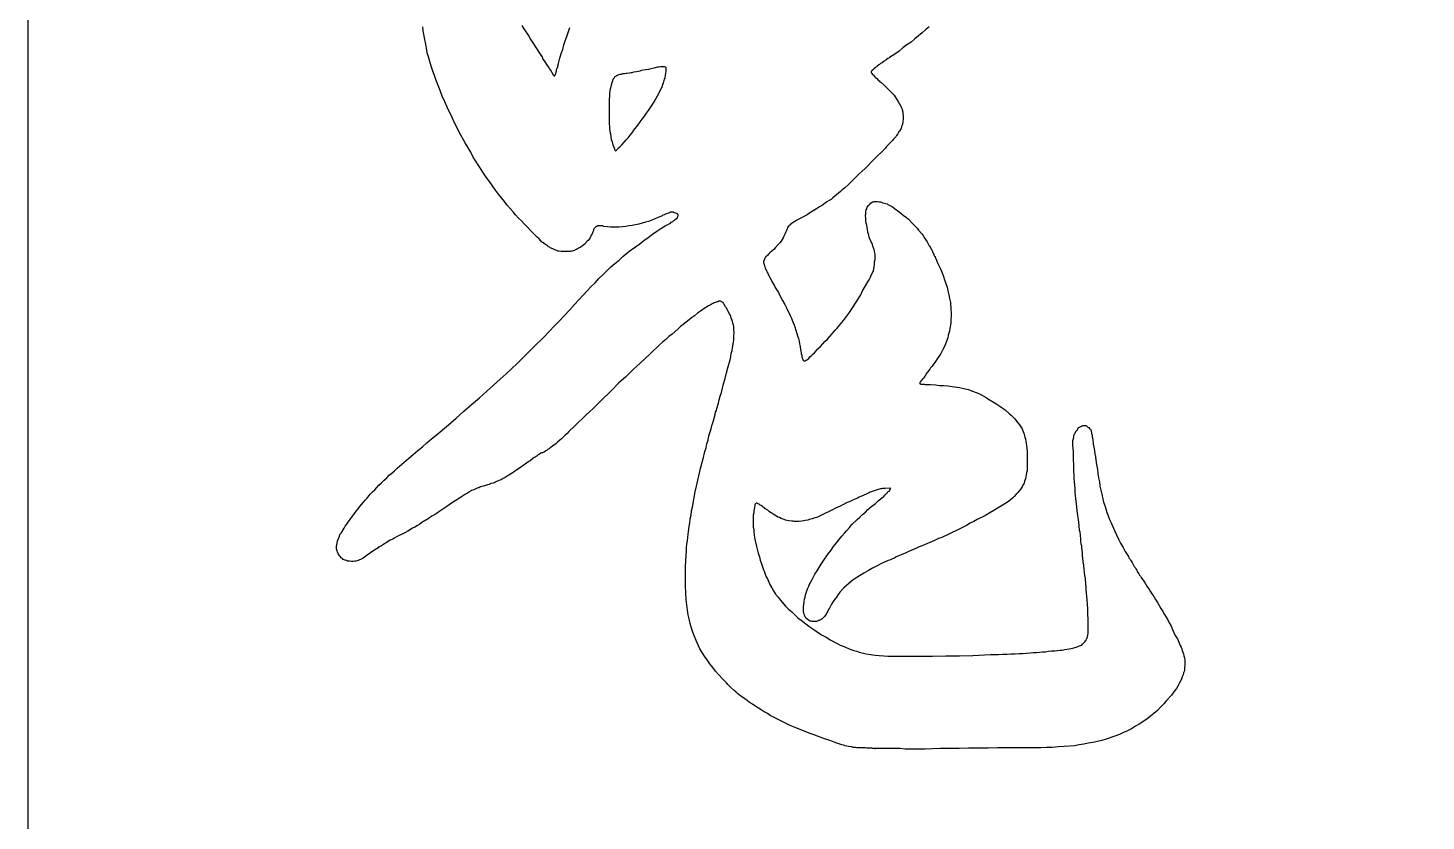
# Model space of a CAD drawing. Extents: x 0 to 5.1, y 0 to 11.
# Drawn here: x 0 to 2.559, y 2.487 to 3.939 of the extents above; entities that cross this region are included whole.
import ezdxf

# ---------------------------------------------------------------- set-up
doc = ezdxf.new("R2010")
doc.units = 0
doc.header["$MEASUREMENT"] = 0
doc.layers.get('0').update_dxf_attribs({"linetype": 'CONTINUOUS'})

msp = doc.modelspace()

# ---------------------------------------------------------------- linework, layer by layer
at = {"color": 88, "linetype": 'CONTINUOUS'}
for p, q in [((1.567896, 3.096105), (1.567896, 3.095347)), ((1.576234, 3.091555), (1.576234, 3.090797)), ((1.55046, 2.619916), (1.55046, 2.619158))]:
    msp.add_line(p, q, dxfattribs=at)
at = {"color": 7, "linetype": 'CONTINUOUS'}
msp.add_lwpolyline([(0, 0), (5.11811, 0), (5.11811, 11.023622), (0, 11.023622)], close=True, dxfattribs=at)
at = {"color": 88, "linetype": 'CONTINUOUS'}
for points in [[(1.55046, 2.619916), (1.548186, 2.619916), (1.545912, 2.619916), (1.544396, 2.620675), (1.542122, 2.620675), (1.537573, 2.620675), (1.535299, 2.620675), (1.533025, 2.621433), (1.530751, 2.621433), (1.526202, 2.621433), (1.523928, 2.621433), (1.521654, 2.621433), (1.517106, 2.621433), (1.514832, 2.622191), (1.512557, 2.622191), (1.510283, 2.622191), (1.508009, 2.62295), (1.501945, 2.623708), (1.498912, 2.624466), (1.49588, 2.625224), (1.492848, 2.625983), (1.489816, 2.626741), (1.480719, 2.629774), (1.475413, 2.632049), (1.469348, 2.634323), (1.464042, 2.63584), (1.457977, 2.638115), (1.44509, 2.642664), (1.43751, 2.645697), (1.429929, 2.647972), (1.422349, 2.651005), (1.414768, 2.654038), (1.401123, 2.660104), (1.395058, 2.662379), (1.388994, 2.665412), (1.38293, 2.668445), (1.376865, 2.671478), (1.364736, 2.677544), (1.358672, 2.680577), (1.353365, 2.684369), (1.347301, 2.687402), (1.341994, 2.691193), (1.330624, 2.698017), (1.326075, 2.701051), (1.320769, 2.704084), (1.31622, 2.707875), (1.307882, 2.713941), (1.30485, 2.716216), (1.301817, 2.718491), (1.298785, 2.720765), (1.295753, 2.723798), (1.292721, 2.726073), (1.287414, 2.731381), (1.284382, 2.734414), (1.28135, 2.737447), (1.278318, 2.74048), (1.275285, 2.743513), (1.272253, 2.746546), (1.263914, 2.755645), (1.258608, 2.761711), (1.253302, 2.768536), (1.247995, 2.77536), (1.243447, 2.782185), (1.23814, 2.789009), (1.23435, 2.795833), (1.229802, 2.802658), (1.222979, 2.817823), (1.219947, 2.825405), (1.216915, 2.832988), (1.214641, 2.840571), (1.212367, 2.848912), (1.210092, 2.857252), (1.208576, 2.864835), (1.20706, 2.873176), (1.204786, 2.892891), (1.204028, 2.905023), (1.20327, 2.917155), (1.20327, 2.928529), (1.20327, 2.940661), (1.20327, 2.952794), (1.204028, 2.964167), (1.205544, 2.982366), (1.205544, 2.988432), (1.206302, 2.994498), (1.20706, 3.000564), (1.207818, 3.00663), (1.208576, 3.012696), (1.210092, 3.026345), (1.211608, 3.033169), (1.212367, 3.040752), (1.213883, 3.047576), (1.214641, 3.055159), (1.216157, 3.061983), (1.219189, 3.079423), (1.221463, 3.090039), (1.223737, 3.100655), (1.226012, 3.11127), (1.229802, 3.127194), (1.231318, 3.13326), (1.232834, 3.138568), (1.23435, 3.144634), (1.235866, 3.1507), (1.238899, 3.16359), (1.241173, 3.170415), (1.242689, 3.177997), (1.244963, 3.184822), (1.246479, 3.192404), (1.250269, 3.205295), (1.251786, 3.211361), (1.253302, 3.216669), (1.255576, 3.222735), (1.25785, 3.231834), (1.258608, 3.235625), (1.260124, 3.238658), (1.260882, 3.24245), (1.263914, 3.252307), (1.265431, 3.258373), (1.266947, 3.265197), (1.269221, 3.272022), (1.273011, 3.287945), (1.276043, 3.297803), (1.278318, 3.30766), (1.28135, 3.316759), (1.28514, 3.331924), (1.286656, 3.337232), (1.287414, 3.343298), (1.28893, 3.348606), (1.289688, 3.353914), (1.291205, 3.363772), (1.291963, 3.367563), (1.291963, 3.372112), (1.291963, 3.376662), (1.292721, 3.380453), (1.291963, 3.388794), (1.291963, 3.391827), (1.291205, 3.395619), (1.290446, 3.398652), (1.289688, 3.401685), (1.287414, 3.408509), (1.286656, 3.410784), (1.28514, 3.413817), (1.284382, 3.416092), (1.28135, 3.421399), (1.279834, 3.423674), (1.278318, 3.426707), (1.276801, 3.428982), (1.274527, 3.432773), (1.273769, 3.43429), (1.273011, 3.435048), (1.272253, 3.436565), (1.270737, 3.437323), (1.269979, 3.438081), (1.267705, 3.438839), (1.266947, 3.438839), (1.265431, 3.438839), (1.263914, 3.438839), (1.263156, 3.438081), (1.26164, 3.438081), (1.25785, 3.436565), (1.256334, 3.435806), (1.25406, 3.435048), (1.252544, 3.43429), (1.250269, 3.432773), (1.248753, 3.432015), (1.244205, 3.42974), (1.241931, 3.428224), (1.239657, 3.426707), (1.237382, 3.425191), (1.235108, 3.423674), (1.232834, 3.422158), (1.225254, 3.41685), (1.219947, 3.4123), (1.214641, 3.408509), (1.210092, 3.404718), (1.204786, 3.400926), (1.19948, 3.396377), (1.194173, 3.392585), (1.189625, 3.388036), (1.179012, 3.378937), (1.172948, 3.374387), (1.167641, 3.369079), (1.161577, 3.363772), (1.15627, 3.359222), (1.150206, 3.353914), (1.144899, 3.348606), (1.139593, 3.343298), (1.120642, 3.325858), (1.107755, 3.313726), (1.09411, 3.300836), (1.081223, 3.288704), (1.068336, 3.275813), (1.048626, 3.256857), (1.041804, 3.250032), (1.034981, 3.243208), (1.028159, 3.237142), (1.021336, 3.230317), (1.014513, 3.223493), (1.007691, 3.217427), (1.000868, 3.210603), (0.990256, 3.200745), (0.987223, 3.196954), (0.983433, 3.193921), (0.980401, 3.190888), (0.976611, 3.187096), (0.97282, 3.184063), (0.96903, 3.18103), (0.965998, 3.177997), (0.959933, 3.173448), (0.957659, 3.171931), (0.956143, 3.170415), (0.953869, 3.168898), (0.952353, 3.16814), (0.950079, 3.166623), (0.947804, 3.165107), (0.944772, 3.162832), (0.943256, 3.162074), (0.94174, 3.161316), (0.940224, 3.161316), (0.938708, 3.160557), (0.935675, 3.158283), (0.934159, 3.157524), (0.931885, 3.156008), (0.930369, 3.154491), (0.928095, 3.153733), (0.924305, 3.151458), (0.922788, 3.149942), (0.920514, 3.148425), (0.918998, 3.146909), (0.916724, 3.145392), (0.908385, 3.139326), (0.901563, 3.134776), (0.89474, 3.130227), (0.887918, 3.125677), (0.877305, 3.118853), (0.873515, 3.116578), (0.869724, 3.114303), (0.865934, 3.112029), (0.862144, 3.110512), (0.855321, 3.107479), (0.851531, 3.105962), (0.847741, 3.105204), (0.843951, 3.103688), (0.840918, 3.102929), (0.834096, 3.100655), (0.831064, 3.099896), (0.828031, 3.099138), (0.824999, 3.097622), (0.821967, 3.096863), (0.815902, 3.09383), (0.812112, 3.092314), (0.808322, 3.090039), (0.804532, 3.087764), (0.800741, 3.085489), (0.791645, 3.079423), (0.784822, 3.075632), (0.778758, 3.071841), (0.772693, 3.067291), (0.766629, 3.0635), (0.753742, 3.054401), (0.746919, 3.049851), (0.739339, 3.045301), (0.732516, 3.040752), (0.721145, 3.033928), (0.717355, 3.030894), (0.712807, 3.02862), (0.708258, 3.025587), (0.70371, 3.023312), (0.695371, 3.018004), (0.690823, 3.015729), (0.686275, 3.013454), (0.681726, 3.01118), (0.677178, 3.008905), (0.670355, 3.005114), (0.668081, 3.003597), (0.665049, 3.002081), (0.662775, 3.001322), (0.658226, 2.998289), (0.655952, 2.996773), (0.65292, 2.995256), (0.650646, 2.99374), (0.646856, 2.991465), (0.644581, 2.989948), (0.642307, 2.98919), (0.640791, 2.987674), (0.63321, 2.982366), (0.627146, 2.978574), (0.621082, 2.974025), (0.613501, 2.968717), (0.611227, 2.9672), (0.608953, 2.966442), (0.606678, 2.965684), (0.604404, 2.964167), (0.599856, 2.963409), (0.59834, 2.963409), (0.596066, 2.962651), (0.593791, 2.962651), (0.592275, 2.962651), (0.588485, 2.963409), (0.586211, 2.963409), (0.584695, 2.963409), (0.583179, 2.964167), (0.580146, 2.964926), (0.57863, 2.965684), (0.577114, 2.966442), (0.575598, 2.967959), (0.573324, 2.969475), (0.571808, 2.970992), (0.570292, 2.972508), (0.569534, 2.974025), (0.568018, 2.977058), (0.567259, 2.978574), (0.566501, 2.980091), (0.565743, 2.981607), (0.564985, 2.985399), (0.564985, 2.987674), (0.564985, 2.98919), (0.564985, 2.991465), (0.565743, 2.995256), (0.565743, 2.996773), (0.565743, 2.998289), (0.566501, 2.999806), (0.567259, 3.001322), (0.568776, 3.005872), (0.570292, 3.008905), (0.57105, 3.011938), (0.573324, 3.014213), (0.57484, 3.017246), (0.57863, 3.023312), (0.580904, 3.027103), (0.583937, 3.030894), (0.586211, 3.034686), (0.588485, 3.038477), (0.59455, 3.04606), (0.597582, 3.050609), (0.600614, 3.054401), (0.604404, 3.05895), (0.607437, 3.0635), (0.614259, 3.071082), (0.617291, 3.074874), (0.621082, 3.078665), (0.624114, 3.082456), (0.627146, 3.086248), (0.630936, 3.090039), (0.634727, 3.09383), (0.642307, 3.102171), (0.646856, 3.106721), (0.652162, 3.11127), (0.65671, 3.11582), (0.661259, 3.120369), (0.665807, 3.124161), (0.671113, 3.12871), (0.675662, 3.13326), (0.688549, 3.144634), (0.696887, 3.151458), (0.705226, 3.158283), (0.713565, 3.165865), (0.721903, 3.172689), (0.730242, 3.179514), (0.73858, 3.187096), (0.746919, 3.193921), (0.769661, 3.212877), (0.784064, 3.22501), (0.797709, 3.2379), (0.812112, 3.250032), (0.826515, 3.262164), (0.84016, 3.274297), (0.864418, 3.296286), (0.875031, 3.306144), (0.884886, 3.315243), (0.895498, 3.3251), (0.905353, 3.334958), (0.915208, 3.344815), (0.925063, 3.354672), (0.944772, 3.373629), (0.953869, 3.383486), (0.962966, 3.393344), (0.97282, 3.403201), (0.981917, 3.413059), (0.991014, 3.422916), (1.00011, 3.432773), (1.01603, 3.450213), (1.02361, 3.457796), (1.030433, 3.465379), (1.038013, 3.472961), (1.044836, 3.480544), (1.052416, 3.487368), (1.066819, 3.501775), (1.0744, 3.507841), (1.081981, 3.513907), (1.088803, 3.520732), (1.096384, 3.526798), (1.103964, 3.532864), (1.119883, 3.544238), (1.127464, 3.550304), (1.135045, 3.555612), (1.143383, 3.561678), (1.150964, 3.566986), (1.158544, 3.572294), (1.166125, 3.576843), (1.17598, 3.582151), (1.177496, 3.583667), (1.179012, 3.584426), (1.180528, 3.585184), (1.182044, 3.586701), (1.18356, 3.587459), (1.185076, 3.588975), (1.188109, 3.59125), (1.188867, 3.592008), (1.188867, 3.592767), (1.189625, 3.594283), (1.190383, 3.595041), (1.190383, 3.5958), (1.190383, 3.597316), (1.189625, 3.598074), (1.188867, 3.598833), (1.188109, 3.598833), (1.187351, 3.599591), (1.185835, 3.600349), (1.18356, 3.601108), (1.182802, 3.601108), (1.181286, 3.601866), (1.17977, 3.601866), (1.177496, 3.601866), (1.17598, 3.601866), (1.174464, 3.601108), (1.173706, 3.601108), (1.172189, 3.600349), (1.168399, 3.598833), (1.166883, 3.598074), (1.164609, 3.597316), (1.162335, 3.596558), (1.160819, 3.595041), (1.153238, 3.592008), (1.147174, 3.589734), (1.141867, 3.587459), (1.135803, 3.585184), (1.130496, 3.583667), (1.118367, 3.579876), (1.112303, 3.579118), (1.106238, 3.577601), (1.100174, 3.576843), (1.09411, 3.576085), (1.081981, 3.574568), (1.076674, 3.574568), (1.071368, 3.574568), (1.066061, 3.574568), (1.060755, 3.575327), (1.053174, 3.576085), (1.051658, 3.576843), (1.049384, 3.576843), (1.047868, 3.576843), (1.045594, 3.576843), (1.042562, 3.576843), (1.041804, 3.576085), (1.040287, 3.576085), (1.039529, 3.575327), (1.038771, 3.574568), (1.036497, 3.572294), (1.035739, 3.571535), (1.034981, 3.570019), (1.034981, 3.568502), (1.034223, 3.566227), (1.032707, 3.562436), (1.031191, 3.560161), (1.029675, 3.557128), (1.028917, 3.554854), (1.025126, 3.550304), (1.02361, 3.548787), (1.021336, 3.546513), (1.01982, 3.544238), (1.015272, 3.540447), (1.012997, 3.53893), (1.010723, 3.537413), (1.007691, 3.535897), (1.003901, 3.533622), (1.001626, 3.532864), (1.00011, 3.532106), (0.99632, 3.530589), (0.994804, 3.530589), (0.993288, 3.529831), (0.989498, 3.529831), (0.987223, 3.529831), (0.984949, 3.529831), (0.980401, 3.529831), (0.978127, 3.529831), (0.975853, 3.529831), (0.972062, 3.530589), (0.970546, 3.530589), (0.96903, 3.531347), (0.964482, 3.532864), (0.962966, 3.533622), (0.960691, 3.535139), (0.956143, 3.536655), (0.954627, 3.538172), (0.952353, 3.53893), (0.950837, 3.540447), (0.947046, 3.542721), (0.94553, 3.544238), (0.944014, 3.545754), (0.94174, 3.546513), (0.940224, 3.548029), (0.938708, 3.549546), (0.934917, 3.554095), (0.931885, 3.55637), (0.929611, 3.558645), (0.926579, 3.561678), (0.924305, 3.563953), (0.921272, 3.566986), (0.913692, 3.575327), (0.908385, 3.580634), (0.903079, 3.585942), (0.897773, 3.59125), (0.892466, 3.597316), (0.887918, 3.602624), (0.877305, 3.614756), (0.871999, 3.621581), (0.866692, 3.628405), (0.861386, 3.635229), (0.856079, 3.642054), (0.844709, 3.657977), (0.838644, 3.666318), (0.83258, 3.675417), (0.826515, 3.685275), (0.815144, 3.702715), (0.810596, 3.711814), (0.80529, 3.720913), (0.799983, 3.729254), (0.790128, 3.747452), (0.78558, 3.756551), (0.781032, 3.76565), (0.776483, 3.775508), (0.767387, 3.794464), (0.762838, 3.804322), (0.75829, 3.814179), (0.7545, 3.824795), (0.746919, 3.842993), (0.743887, 3.852092), (0.740855, 3.860433), (0.737822, 3.869532), (0.733274, 3.886214), (0.731, 3.893797), (0.729484, 3.902138), (0.727968, 3.90972), (0.726452, 3.918061), (0.723419, 3.933985), (0.722661, 3.941567)], [(0.903837, 3.943842), (0.907627, 3.937776), (0.916724, 3.924127), (0.920514, 3.917303), (0.925063, 3.910478), (0.929611, 3.903654), (0.936434, 3.893038), (0.938708, 3.889247), (0.940982, 3.886214), (0.942498, 3.882423), (0.944772, 3.87939), (0.947046, 3.875598), (0.949321, 3.872565), (0.952353, 3.868016), (0.953111, 3.866499), (0.954627, 3.864983), (0.955385, 3.863466), (0.956901, 3.86195), (0.957659, 3.859675), (0.959175, 3.858158), (0.960691, 3.854367), (0.961449, 3.853609), (0.962207, 3.85285), (0.962207, 3.852092), (0.962966, 3.851334), (0.962966, 3.851334), (0.963724, 3.851334), (0.964482, 3.851334), (0.964482, 3.851334), (0.964482, 3.852092), (0.964482, 3.852092), (0.96524, 3.85285), (0.96524, 3.853609), (0.96524, 3.853609), (0.965998, 3.855884), (0.965998, 3.8574), (0.966756, 3.858158), (0.966756, 3.859675), (0.967514, 3.860433), (0.967514, 3.861191), (0.967514, 3.862708), (0.968272, 3.864983), (0.96903, 3.866499), (0.969788, 3.868016), (0.969788, 3.869532), (0.970546, 3.871049), (0.970546, 3.872565), (0.971304, 3.874082), (0.973578, 3.883939), (0.975853, 3.89228), (0.978885, 3.899863), (0.981159, 3.908204), (0.983433, 3.915786), (0.986465, 3.923369), (0.991772, 3.940051)], [(1.649766, 3.941567), (1.643701, 3.936259), (1.636879, 3.930193), (1.623234, 3.919578), (1.616411, 3.913511), (1.608831, 3.908204), (1.60125, 3.902896), (1.594428, 3.89683), (1.586847, 3.891522), (1.576992, 3.885456), (1.575476, 3.883939), (1.57396, 3.883181), (1.571686, 3.881664), (1.57017, 3.880148), (1.568654, 3.87939), (1.564863, 3.877115), (1.563347, 3.875598), (1.561831, 3.87484), (1.560315, 3.874082), (1.558799, 3.872565), (1.557283, 3.871807), (1.554251, 3.869532), (1.553492, 3.868016), (1.551976, 3.867257), (1.55046, 3.866499), (1.548186, 3.864224), (1.547428, 3.863466), (1.54667, 3.862708), (1.545154, 3.86195), (1.544396, 3.860433), (1.543638, 3.860433), (1.543638, 3.859675), (1.543638, 3.858917), (1.543638, 3.858158), (1.543638, 3.8574), (1.544396, 3.856642), (1.544396, 3.855884), (1.545912, 3.854367), (1.54667, 3.853609), (1.547428, 3.85285), (1.549702, 3.850576), (1.551218, 3.849059), (1.551976, 3.847543), (1.553492, 3.846784), (1.556525, 3.843751), (1.558041, 3.842235), (1.559557, 3.840718), (1.561831, 3.839202), (1.567138, 3.834652), (1.570928, 3.830861), (1.574718, 3.82707), (1.580783, 3.821003), (1.583057, 3.818729), (1.585331, 3.816454), (1.587605, 3.813421), (1.590637, 3.808113), (1.592153, 3.805838), (1.59367, 3.802805), (1.595186, 3.80053), (1.59746, 3.795981), (1.598218, 3.794464), (1.598976, 3.792948), (1.599734, 3.79219), (1.600492, 3.788398), (1.600492, 3.786882), (1.60125, 3.785365), (1.60125, 3.781574), (1.602008, 3.780057), (1.602008, 3.777783), (1.602008, 3.773233), (1.602008, 3.771716), (1.60125, 3.769442), (1.60125, 3.76565), (1.600492, 3.764134), (1.600492, 3.762617), (1.598976, 3.758826), (1.598976, 3.757309), (1.598218, 3.755793), (1.59746, 3.754276), (1.595944, 3.751243), (1.595186, 3.749727), (1.59367, 3.74821), (1.592911, 3.746694), (1.592153, 3.745177), (1.589879, 3.742144), (1.588363, 3.739869), (1.586847, 3.738353), (1.585331, 3.736836), (1.583815, 3.73532), (1.582299, 3.733045), (1.57775, 3.728496), (1.574718, 3.725462), (1.571686, 3.722429), (1.569412, 3.719396), (1.566379, 3.716363), (1.563347, 3.71333), (1.555009, 3.704989), (1.548944, 3.698923), (1.543638, 3.693615), (1.538331, 3.688308), (1.532267, 3.682242), (1.521654, 3.672384), (1.517106, 3.667835), (1.511799, 3.662527), (1.507251, 3.657977), (1.502703, 3.653428), (1.494364, 3.645845), (1.490574, 3.642812), (1.487541, 3.639779), (1.483751, 3.636746), (1.479961, 3.633713), (1.473138, 3.628405), (1.470106, 3.625372), (1.466316, 3.623097), (1.462526, 3.620822), (1.454187, 3.614756), (1.448881, 3.611723), (1.443574, 3.607932), (1.434477, 3.602624), (1.430687, 3.600349), (1.426139, 3.597316), (1.422349, 3.595041), (1.414768, 3.59125), (1.410978, 3.588975), (1.407187, 3.587459), (1.403397, 3.585184), (1.398849, 3.582151), (1.396575, 3.580634), (1.395058, 3.579118), (1.3943, 3.57836), (1.392784, 3.576843), (1.39051, 3.57381), (1.389752, 3.571535), (1.388994, 3.570019), (1.388236, 3.568502), (1.387478, 3.566227), (1.385204, 3.561678), (1.383688, 3.557887), (1.382171, 3.554854), (1.378381, 3.548787), (1.376107, 3.545754), (1.373075, 3.542721), (1.367768, 3.536655), (1.365494, 3.533622), (1.362462, 3.531347), (1.357914, 3.527556), (1.356397, 3.52604), (1.354881, 3.524523), (1.353365, 3.523007), (1.350333, 3.519973), (1.349575, 3.519215), (1.348817, 3.517699), (1.348059, 3.516182), (1.347301, 3.513907), (1.346543, 3.512391), (1.346543, 3.511633), (1.346543, 3.510116), (1.347301, 3.506325), (1.348059, 3.50405), (1.348817, 3.501775), (1.349575, 3.4995), (1.351849, 3.494951), (1.352607, 3.492676), (1.354123, 3.490401), (1.354881, 3.488126), (1.356397, 3.485852), (1.357156, 3.483577), (1.360188, 3.478269), (1.361704, 3.475236), (1.36322, 3.472203), (1.364736, 3.469928), (1.366252, 3.466895), (1.367768, 3.463862), (1.373833, 3.454763), (1.377623, 3.44718), (1.381413, 3.440356), (1.385204, 3.432773), (1.388994, 3.425949), (1.395058, 3.413059), (1.397333, 3.407751), (1.399607, 3.402443), (1.401881, 3.397135), (1.403397, 3.391827), (1.405671, 3.385761), (1.408703, 3.375904), (1.41022, 3.370596), (1.411736, 3.366046), (1.412494, 3.360738), (1.413252, 3.356189), (1.41401, 3.350881), (1.415526, 3.344815), (1.415526, 3.344057), (1.415526, 3.343298), (1.415526, 3.341782), (1.416284, 3.341024), (1.416284, 3.340265), (1.416284, 3.337991), (1.416284, 3.337232), (1.417042, 3.336474), (1.417042, 3.335716), (1.417042, 3.334958), (1.4178, 3.333441), (1.418558, 3.332683), (1.418558, 3.331924), (1.419316, 3.330408), (1.420074, 3.330408), (1.420074, 3.32965), (1.42159, 3.32965), (1.42159, 3.32965), (1.422349, 3.32965), (1.422349, 3.32965), (1.423865, 3.330408), (1.423865, 3.330408), (1.424623, 3.331166), (1.425381, 3.331166), (1.425381, 3.331924), (1.429171, 3.334199), (1.431445, 3.337232), (1.434477, 3.339507), (1.436752, 3.341782), (1.439784, 3.344815), (1.445848, 3.351639), (1.450397, 3.356189), (1.454945, 3.360738), (1.458735, 3.365288), (1.463284, 3.369838), (1.470864, 3.378178), (1.473896, 3.38197), (1.477687, 3.385761), (1.480719, 3.388794), (1.483751, 3.392585), (1.492848, 3.403959), (1.498154, 3.410784), (1.503461, 3.418366), (1.508009, 3.425191), (1.517106, 3.438839), (1.520896, 3.444906), (1.524686, 3.450972), (1.527719, 3.457796), (1.531509, 3.463862), (1.537573, 3.474478), (1.539847, 3.478269), (1.542122, 3.482819), (1.543638, 3.48661), (1.545912, 3.49116), (1.547428, 3.494951), (1.548944, 3.501775), (1.548944, 3.503292), (1.549702, 3.505566), (1.549702, 3.507083), (1.549702, 3.509358), (1.549702, 3.510874), (1.55046, 3.515424), (1.55046, 3.517699), (1.55046, 3.520732), (1.55046, 3.523007), (1.55046, 3.525281), (1.549702, 3.529831), (1.549702, 3.531347), (1.548944, 3.533622), (1.548186, 3.535139), (1.54667, 3.539688), (1.545912, 3.542721), (1.544396, 3.545754), (1.54288, 3.548787), (1.539847, 3.55637), (1.539089, 3.560161), (1.537573, 3.565469), (1.536815, 3.570019), (1.535299, 3.57836), (1.534541, 3.582151), (1.533783, 3.585942), (1.533783, 3.590492), (1.533025, 3.596558), (1.533783, 3.598074), (1.533783, 3.600349), (1.533783, 3.602624), (1.534541, 3.606415), (1.535299, 3.607932), (1.535299, 3.609448), (1.536057, 3.610965), (1.538331, 3.613998), (1.539089, 3.614756), (1.539847, 3.616273), (1.541364, 3.617031), (1.54288, 3.619306), (1.543638, 3.619306), (1.545154, 3.620064), (1.54667, 3.620822), (1.547428, 3.620822), (1.548944, 3.621581), (1.551218, 3.621581), (1.551976, 3.621581), (1.553492, 3.621581), (1.555009, 3.621581), (1.558041, 3.620822), (1.560315, 3.620822), (1.562589, 3.620064), (1.564863, 3.619306), (1.569412, 3.617789), (1.572444, 3.617031), (1.574718, 3.615514), (1.576992, 3.614756), (1.582299, 3.611723), (1.585331, 3.609448), (1.588363, 3.607174), (1.591395, 3.604899), (1.598218, 3.599591), (1.602766, 3.5958), (1.607315, 3.592767), (1.611863, 3.588975), (1.618685, 3.582151), (1.621718, 3.579118), (1.62475, 3.576085), (1.627782, 3.573052), (1.630056, 3.569261), (1.636121, 3.562436), (1.638395, 3.559403), (1.640669, 3.555612), (1.642943, 3.55182), (1.645976, 3.548029), (1.64825, 3.542721), (1.649008, 3.541963), (1.649766, 3.540447), (1.650524, 3.539688), (1.651282, 3.538172), (1.652798, 3.536655), (1.652798, 3.535139), (1.653556, 3.53438), (1.653556, 3.533622), (1.654314, 3.532864), (1.655072, 3.531347), (1.655072, 3.530589), (1.65583, 3.530589), (1.65583, 3.529073), (1.656588, 3.528314), (1.656588, 3.528314), (1.657346, 3.526798), (1.657346, 3.52604), (1.658104, 3.525281), (1.658104, 3.524523), (1.658104, 3.523765), (1.658863, 3.523007), (1.659621, 3.52149), (1.660379, 3.520732), (1.660379, 3.519973), (1.661137, 3.518457), (1.661137, 3.517699), (1.661895, 3.51694), (1.664927, 3.509358), (1.667959, 3.503292), (1.670991, 3.497226), (1.673266, 3.49116), (1.67554, 3.484335), (1.677814, 3.478269), (1.682362, 3.46462), (1.683878, 3.457796), (1.685395, 3.450972), (1.686911, 3.444147), (1.688427, 3.436565), (1.689185, 3.423674), (1.689943, 3.417608), (1.689943, 3.411542), (1.689185, 3.405476), (1.689185, 3.398652), (1.687669, 3.388794), (1.686911, 3.384245), (1.685395, 3.380453), (1.684636, 3.376662), (1.683878, 3.372112), (1.680846, 3.363772), (1.678572, 3.359222), (1.677056, 3.354672), (1.674782, 3.350881), (1.670233, 3.341782), (1.667201, 3.337991), (1.664169, 3.333441), (1.661137, 3.328891), (1.656588, 3.322067), (1.654314, 3.319792), (1.65204, 3.316759), (1.650524, 3.314484), (1.64825, 3.311451), (1.646734, 3.309177), (1.643701, 3.305385), (1.642943, 3.303111), (1.641427, 3.301594), (1.640669, 3.300077), (1.639153, 3.297803), (1.637637, 3.296286), (1.634605, 3.292495), (1.633847, 3.291737), (1.633089, 3.290978), (1.63233, 3.29022), (1.63233, 3.289462), (1.63233, 3.288704), (1.63233, 3.287945), (1.633089, 3.287945), (1.633089, 3.287945), (1.633847, 3.287945), (1.634605, 3.287187), (1.634605, 3.287187), (1.636121, 3.287187), (1.637637, 3.287187), (1.638395, 3.287187), (1.639911, 3.287187), (1.640669, 3.287187), (1.641427, 3.286429), (1.644459, 3.286429), (1.645976, 3.286429), (1.646734, 3.286429), (1.64825, 3.286429), (1.649766, 3.286429), (1.65204, 3.286429), (1.661137, 3.285671), (1.668717, 3.284912), (1.676298, 3.284912), (1.683878, 3.284154), (1.691459, 3.282637), (1.705104, 3.281121), (1.71041, 3.279604), (1.715717, 3.278846), (1.721781, 3.27733), (1.727088, 3.275055), (1.737701, 3.271264), (1.743007, 3.268989), (1.748313, 3.265956), (1.75362, 3.262923), (1.758168, 3.25989), (1.768781, 3.253824), (1.773329, 3.25079), (1.778636, 3.246999), (1.783184, 3.243966), (1.78849, 3.240175), (1.796071, 3.23335), (1.799861, 3.230317), (1.802893, 3.227284), (1.806684, 3.223493), (1.809716, 3.219702), (1.815022, 3.212877), (1.817297, 3.209086), (1.819571, 3.205295), (1.821087, 3.201503), (1.822603, 3.197712), (1.824877, 3.19013), (1.825635, 3.186338), (1.826393, 3.182547), (1.827151, 3.178756), (1.827909, 3.174964), (1.828667, 3.16359), (1.828667, 3.156008), (1.828667, 3.148425), (1.828667, 3.136293), (1.828667, 3.132502), (1.828667, 3.12871), (1.827909, 3.124919), (1.827151, 3.121128), (1.825635, 3.113545), (1.824119, 3.109754), (1.823361, 3.105962), (1.821087, 3.102171), (1.819571, 3.099138), (1.817297, 3.095347), (1.81199, 3.088522), (1.808958, 3.085489), (1.805168, 3.081698), (1.802135, 3.078665), (1.798345, 3.075632), (1.794555, 3.072599), (1.783184, 3.065016), (1.775603, 3.060467), (1.768023, 3.055917), (1.760442, 3.051368), (1.752862, 3.046818), (1.737701, 3.039235), (1.731636, 3.035444), (1.724814, 3.032411), (1.717991, 3.02862), (1.704346, 3.021795), (1.698282, 3.018762), (1.691459, 3.015729), (1.685395, 3.012696), (1.672508, 3.00663), (1.666443, 3.004355), (1.660379, 3.001322), (1.653556, 2.998289), (1.642185, 2.99374), (1.636879, 2.991465), (1.631572, 2.98919), (1.626266, 2.986915), (1.616411, 2.982366), (1.611863, 2.980849), (1.607315, 2.978574), (1.602766, 2.9763), (1.598218, 2.974783), (1.589121, 2.970992), (1.586089, 2.968717), (1.582299, 2.9672), (1.578508, 2.965684), (1.574718, 2.964167), (1.562589, 2.95886), (1.554251, 2.95431), (1.545912, 2.950519), (1.538331, 2.945969), (1.529993, 2.94142), (1.517106, 2.933079), (1.512557, 2.930046), (1.507251, 2.926254), (1.502703, 2.922463), (1.498154, 2.918672), (1.493606, 2.914122), (1.486025, 2.90654), (1.482993, 2.90199), (1.479961, 2.89744), (1.476929, 2.893649), (1.473896, 2.889099), (1.470864, 2.88455), (1.467074, 2.876967), (1.465558, 2.874693), (1.464042, 2.871659), (1.462526, 2.868626), (1.461009, 2.866352), (1.457977, 2.861802), (1.456461, 2.860286), (1.454945, 2.858769), (1.453429, 2.857252), (1.451913, 2.856494), (1.448122, 2.854219), (1.446606, 2.854219), (1.44509, 2.853461), (1.443574, 2.852703), (1.4413, 2.852703), (1.43751, 2.852703), (1.435235, 2.852703), (1.433719, 2.853461), (1.431445, 2.853461), (1.429929, 2.854219), (1.428413, 2.854978), (1.425381, 2.857252), (1.423865, 2.858769), (1.423107, 2.860286), (1.422349, 2.861802), (1.42159, 2.864077), (1.420832, 2.865593), (1.419316, 2.870901), (1.419316, 2.873934), (1.419316, 2.876967), (1.419316, 2.88), (1.420074, 2.883033), (1.420832, 2.889858), (1.42159, 2.893649), (1.422349, 2.89744), (1.423107, 2.901232), (1.424623, 2.905023), (1.426897, 2.912606), (1.429171, 2.917155), (1.430687, 2.920947), (1.432961, 2.925496), (1.435235, 2.929287), (1.440542, 2.939145), (1.444332, 2.945211), (1.448122, 2.951277), (1.451913, 2.957343), (1.455703, 2.963409), (1.4648, 2.9763), (1.470106, 2.983124), (1.474654, 2.989948), (1.479961, 2.996773), (1.489816, 3.008905), (1.494364, 3.014213), (1.498912, 3.019521), (1.503461, 3.024828), (1.508009, 3.030136), (1.517864, 3.039235), (1.522412, 3.043785), (1.527719, 3.048335), (1.533025, 3.052884), (1.537573, 3.057434), (1.545154, 3.064258), (1.548186, 3.066533), (1.551218, 3.068808), (1.553492, 3.071082), (1.556525, 3.073357), (1.561073, 3.077148), (1.562589, 3.078665), (1.564863, 3.080182), (1.566379, 3.081698), (1.568654, 3.083973), (1.570928, 3.086248), (1.571686, 3.087764), (1.573202, 3.088522), (1.57396, 3.090039), (1.574718, 3.090797), (1.576234, 3.091555)], [(1.087287, 3.725462), (1.091077, 3.730012), (1.094868, 3.734562), (1.098658, 3.738353), (1.102448, 3.742902), (1.106238, 3.747452), (1.109271, 3.752002), (1.116851, 3.761859), (1.120642, 3.767167), (1.124432, 3.772475), (1.128222, 3.777783), (1.132012, 3.78309), (1.135803, 3.788398), (1.143383, 3.799014), (1.146416, 3.804322), (1.149448, 3.80963), (1.15248, 3.814937), (1.155512, 3.820245), (1.159302, 3.828586), (1.160819, 3.830861), (1.161577, 3.833136), (1.162335, 3.836169), (1.163093, 3.838444), (1.163851, 3.840718), (1.165367, 3.845268), (1.166125, 3.847543), (1.166125, 3.849059), (1.166883, 3.851334), (1.166883, 3.853609), (1.167641, 3.855884), (1.168399, 3.859675), (1.168399, 3.861191), (1.168399, 3.862708), (1.168399, 3.864224), (1.168399, 3.865741), (1.168399, 3.866499), (1.166883, 3.867257), (1.166125, 3.868016), (1.165367, 3.868016), (1.164609, 3.868016), (1.164609, 3.868016), (1.163851, 3.868016), (1.160061, 3.868016), (1.157786, 3.868016), (1.154754, 3.867257), (1.15248, 3.867257), (1.145657, 3.865741), (1.140351, 3.864224), (1.135803, 3.863466), (1.130496, 3.862708), (1.122158, 3.861191), (1.119883, 3.860433), (1.116851, 3.859675), (1.113819, 3.858917), (1.108513, 3.858158), (1.10548, 3.8574), (1.103206, 3.8574), (1.100932, 3.856642), (1.096384, 3.855884), (1.09411, 3.855884), (1.091835, 3.855125), (1.088045, 3.855125), (1.085771, 3.854367), (1.083497, 3.854367), (1.081223, 3.853609), (1.07819, 3.852092), (1.076674, 3.851334), (1.075916, 3.850576), (1.0744, 3.849817), (1.073642, 3.849059), (1.072126, 3.846784), (1.071368, 3.846026), (1.07061, 3.84451), (1.07061, 3.843751), (1.069852, 3.842235), (1.069094, 3.840718), (1.067578, 3.834652), (1.066061, 3.829344), (1.065303, 3.824795), (1.064545, 3.819487), (1.064545, 3.814179), (1.063787, 3.808871), (1.063787, 3.795981), (1.063787, 3.789156), (1.063787, 3.781574), (1.063787, 3.773991), (1.063787, 3.767167), (1.064545, 3.755035), (1.065303, 3.749727), (1.066061, 3.745177), (1.066819, 3.739869), (1.067578, 3.73532), (1.069094, 3.73077), (1.07061, 3.724704), (1.071368, 3.723946), (1.071368, 3.723188), (1.072126, 3.722429), (1.072126, 3.721671), (1.072126, 3.720913), (1.072884, 3.719396), (1.073642, 3.718638), (1.073642, 3.71788), (1.073642, 3.717122), (1.0744, 3.716363), (1.0744, 3.715605), (1.075158, 3.714847), (1.075158, 3.714847), (1.075158, 3.714847), (1.075158, 3.714089), (1.075916, 3.714089), (1.075916, 3.714847), (1.076674, 3.714847), (1.076674, 3.714847), (1.077432, 3.715605), (1.078948, 3.717122), (1.079706, 3.71788), (1.080464, 3.719396), (1.083497, 3.721671), (1.084255, 3.722429), (1.085771, 3.723946), (1.087287, 3.725462), (1.087287, 3.725462)], [(1.567896, 3.096105), (1.565621, 3.096105), (1.564105, 3.096105), (1.562589, 3.095347), (1.560315, 3.095347), (1.556525, 3.094588), (1.554251, 3.09383), (1.552734, 3.093072), (1.55046, 3.092314), (1.545154, 3.090797), (1.541364, 3.089281), (1.538331, 3.087764), (1.535299, 3.086248), (1.528477, 3.083215), (1.524686, 3.081698), (1.521654, 3.080182), (1.518622, 3.078665), (1.509525, 3.074874), (1.504977, 3.072599), (1.49967, 3.070324), (1.489058, 3.065016), (1.484509, 3.062741), (1.479203, 3.060467), (1.470106, 3.055917), (1.465558, 3.053642), (1.461009, 3.051368), (1.456461, 3.049093), (1.448881, 3.045301), (1.446606, 3.044543), (1.443574, 3.043027), (1.440542, 3.042268), (1.435235, 3.040752), (1.432961, 3.039994), (1.429929, 3.039235), (1.427655, 3.038477), (1.422349, 3.037719), (1.419316, 3.036961), (1.416284, 3.036202), (1.410978, 3.035444), (1.409462, 3.035444), (1.407187, 3.035444), (1.402639, 3.035444), (1.400365, 3.036202), (1.398091, 3.036202), (1.392784, 3.036961), (1.389752, 3.037719), (1.38672, 3.038477), (1.384446, 3.039235), (1.378381, 3.04151), (1.375349, 3.043027), (1.372317, 3.043785), (1.370043, 3.045301), (1.363978, 3.049093), (1.360188, 3.051368), (1.357156, 3.053642), (1.354123, 3.056675), (1.348817, 3.059708), (1.347301, 3.061225), (1.345785, 3.061983), (1.344269, 3.0635), (1.341994, 3.065016), (1.340478, 3.065775), (1.33972, 3.066533), (1.338204, 3.067291), (1.336688, 3.068049), (1.33593, 3.068808), (1.33593, 3.068808), (1.335172, 3.068808), (1.335172, 3.068808), (1.334414, 3.069566), (1.334414, 3.069566), (1.332898, 3.069566), (1.33214, 3.068808), (1.331382, 3.067291), (1.330624, 3.066533), (1.330624, 3.065016), (1.329865, 3.062741), (1.329865, 3.061225), (1.328349, 3.055159), (1.328349, 3.051368), (1.327591, 3.047576), (1.327591, 3.044543), (1.327591, 3.04151), (1.327591, 3.033928), (1.327591, 3.029378), (1.327591, 3.025587), (1.328349, 3.021037), (1.328349, 3.016488), (1.329865, 3.00663), (1.331382, 3.000564), (1.33214, 2.995256), (1.333656, 2.989948), (1.336688, 2.977816), (1.338962, 2.970992), (1.340478, 2.964926), (1.342752, 2.958101), (1.346543, 2.947486), (1.348059, 2.943694), (1.349575, 2.939145), (1.351091, 2.934595), (1.353365, 2.930804), (1.357914, 2.920188), (1.361704, 2.914122), (1.364736, 2.908814), (1.368526, 2.902748), (1.373075, 2.89744), (1.376865, 2.892133), (1.38672, 2.880759), (1.392026, 2.875451), (1.398091, 2.870143), (1.403397, 2.864835), (1.409462, 2.859527), (1.415526, 2.854978), (1.429171, 2.844362), (1.436752, 2.839054), (1.444332, 2.833746), (1.452671, 2.828439), (1.461009, 2.823889), (1.469348, 2.818581), (1.482235, 2.811757), (1.486783, 2.809482), (1.49209, 2.807207), (1.496638, 2.805691), (1.501945, 2.803416), (1.506493, 2.801141), (1.511799, 2.799625), (1.517106, 2.798108), (1.521654, 2.796592), (1.534541, 2.793558), (1.542122, 2.792042), (1.55046, 2.791284), (1.558041, 2.790525), (1.566379, 2.789767), (1.57396, 2.789009), (1.582299, 2.789009), (1.589879, 2.789009), (1.598218, 2.789009), (1.630814, 2.789009), (1.65583, 2.789009), (1.680088, 2.789767), (1.705104, 2.789767), (1.729362, 2.790525), (1.761958, 2.792042), (1.768781, 2.792042), (1.776361, 2.792042), (1.783942, 2.7928), (1.791523, 2.7928), (1.799103, 2.793558), (1.806684, 2.793558), (1.814264, 2.794317), (1.821087, 2.794317), (1.834732, 2.795075), (1.840038, 2.795833), (1.846103, 2.795833), (1.851409, 2.796592), (1.856716, 2.79735), (1.86278, 2.79735), (1.868086, 2.798108), (1.873393, 2.798866), (1.879457, 2.798866), (1.889312, 2.800383), (1.893102, 2.800383), (1.897651, 2.801141), (1.901441, 2.801899), (1.905989, 2.802658), (1.90978, 2.803416), (1.914328, 2.804174), (1.920392, 2.806449), (1.922667, 2.807207), (1.924941, 2.807965), (1.926457, 2.808724), (1.928731, 2.809482), (1.930247, 2.810999), (1.933279, 2.814032), (1.934795, 2.815548), (1.935554, 2.817065), (1.93707, 2.818581), (1.937828, 2.820856), (1.938586, 2.822372), (1.940102, 2.82768), (1.94086, 2.831472), (1.94086, 2.834505), (1.94086, 2.838296), (1.94086, 2.841329), (1.94086, 2.84967), (1.94086, 2.854219), (1.94086, 2.858769), (1.940102, 2.864077), (1.940102, 2.876209), (1.939344, 2.883792), (1.938586, 2.892133), (1.937828, 2.905023), (1.93707, 2.910331), (1.93707, 2.915639), (1.936312, 2.920947), (1.935554, 2.931562), (1.934795, 2.93687), (1.934037, 2.942178), (1.933279, 2.947486), (1.932521, 2.956585), (1.931763, 2.960376), (1.931763, 2.963409), (1.931005, 2.9672), (1.930247, 2.974025), (1.930247, 2.977058), (1.930247, 2.979333), (1.929489, 2.982366), (1.928731, 2.988432), (1.928731, 2.991465), (1.927973, 2.994498), (1.927215, 3.000564), (1.927215, 3.002839), (1.927215, 3.005872), (1.926457, 3.008147), (1.926457, 3.01118), (1.925699, 3.016488), (1.924941, 3.019521), (1.924941, 3.022554), (1.924183, 3.025587), (1.924183, 3.02862), (1.922667, 3.039235), (1.921909, 3.046818), (1.920392, 3.055159), (1.919634, 3.0635), (1.918118, 3.077148), (1.91736, 3.083215), (1.916602, 3.089281), (1.916602, 3.095347), (1.915844, 3.108237), (1.915086, 3.114303), (1.915086, 3.120369), (1.914328, 3.126436), (1.914328, 3.140084), (1.91357, 3.148425), (1.91357, 3.156008), (1.91357, 3.16359), (1.912812, 3.174964), (1.912812, 3.177997), (1.912812, 3.18103), (1.912812, 3.184063), (1.91357, 3.187096), (1.914328, 3.191646), (1.914328, 3.193163), (1.915086, 3.194679), (1.915844, 3.196196), (1.916602, 3.197712), (1.918876, 3.201503), (1.920392, 3.20302), (1.921909, 3.205295), (1.923425, 3.20757), (1.927215, 3.209844), (1.928731, 3.210603), (1.930247, 3.210603), (1.931763, 3.211361), (1.933279, 3.211361), (1.936312, 3.211361), (1.937828, 3.210603), (1.938586, 3.209844), (1.940102, 3.208328), (1.941618, 3.20757), (1.943134, 3.206053), (1.943892, 3.205295), (1.943892, 3.204536), (1.94465, 3.204536), (1.945408, 3.20302), (1.945408, 3.202262), (1.946166, 3.202262), (1.946166, 3.200745), (1.946166, 3.200745), (1.946924, 3.199987), (1.946924, 3.199229), (1.946924, 3.19847), (1.946924, 3.197712), (1.946924, 3.196954), (1.947682, 3.193921), (1.947682, 3.192404), (1.947682, 3.190888), (1.948441, 3.188613), (1.949199, 3.184822), (1.949199, 3.182547), (1.949957, 3.180272), (1.949957, 3.177239), (1.950715, 3.171931), (1.951473, 3.168898), (1.952231, 3.165107), (1.952989, 3.159799), (1.952989, 3.158283), (1.953747, 3.156008), (1.953747, 3.154491), (1.953747, 3.152216), (1.954505, 3.1507), (1.954505, 3.147667), (1.955263, 3.14615), (1.955263, 3.144634), (1.955263, 3.143117), (1.956021, 3.141601), (1.956021, 3.140084), (1.957537, 3.130985), (1.958295, 3.123402), (1.959811, 3.11582), (1.961328, 3.108237), (1.962086, 3.100655), (1.963602, 3.093072), (1.965876, 3.085489), (1.968908, 3.071082), (1.971182, 3.065016), (1.972698, 3.05895), (1.974973, 3.052126), (1.977247, 3.04606), (1.979521, 3.039235), (1.982553, 3.033169), (1.988618, 3.019521), (1.992408, 3.01118), (1.996198, 3.003597), (1.999988, 2.996014), (2.004537, 2.988432), (2.008327, 2.980849), (2.014392, 2.97175), (2.01515, 2.969475), (2.016666, 2.9672), (2.018182, 2.964926), (2.019698, 2.962651), (2.021214, 2.960376), (2.023488, 2.955827), (2.025004, 2.953552), (2.02652, 2.951277), (2.028037, 2.949002), (2.029553, 2.946727), (2.030311, 2.944453), (2.033343, 2.939903), (2.034859, 2.937628), (2.036375, 2.935353), (2.037891, 2.933079), (2.04244, 2.926254), (2.045472, 2.921705), (2.047746, 2.917155), (2.050778, 2.913364), (2.056843, 2.903506), (2.060633, 2.898199), (2.063665, 2.892891), (2.067456, 2.887583), (2.07352, 2.876209), (2.07731, 2.870901), (2.080343, 2.865593), (2.086407, 2.855736), (2.088681, 2.850428), (2.091713, 2.84512), (2.09702, 2.833746), (2.100052, 2.826922), (2.103842, 2.820856), (2.107633, 2.811757), (2.109149, 2.808724), (2.110665, 2.805691), (2.112181, 2.802658), (2.112939, 2.799625), (2.115213, 2.793558), (2.115971, 2.789767), (2.116729, 2.785976), (2.117487, 2.782185), (2.117487, 2.778393), (2.117487, 2.774602), (2.116729, 2.766261), (2.116729, 2.76247), (2.115213, 2.758678), (2.114455, 2.754887), (2.112939, 2.751096), (2.111423, 2.747305), (2.106875, 2.738964), (2.1046, 2.734414), (2.102326, 2.729864), (2.099294, 2.726073), (2.096262, 2.722282), (2.09323, 2.717732), (2.084133, 2.707875), (2.078826, 2.701809), (2.072762, 2.695743), (2.067456, 2.689677), (2.060633, 2.684369), (2.054569, 2.679061), (2.047746, 2.673753), (2.034101, 2.664654), (2.027279, 2.660863), (2.019698, 2.656313), (2.012875, 2.652522), (2.005295, 2.649489), (1.997714, 2.645697), (1.989376, 2.642664), (1.973456, 2.637357), (1.965876, 2.635082), (1.957537, 2.632807), (1.949199, 2.63129), (1.94086, 2.629774), (1.932521, 2.628257), (1.924183, 2.626741), (1.915844, 2.625224), (1.896893, 2.623708), (1.885522, 2.62295), (1.874909, 2.622191), (1.864296, 2.622191), (1.853683, 2.621433), (1.842312, 2.621433), (1.8317, 2.621433), (1.821087, 2.621433), (1.792281, 2.621433), (1.774845, 2.621433), (1.75741, 2.620675), (1.739975, 2.620675), (1.721781, 2.620675), (1.704346, 2.619916), (1.686911, 2.619916), (1.669475, 2.619916), (1.642185, 2.619158), (1.633089, 2.619158), (1.623992, 2.619158), (1.614895, 2.619158), (1.605798, 2.619158), (1.596702, 2.619916), (1.587605, 2.619916), (1.578508, 2.619916), (1.568654, 2.619916), (1.559557, 2.619916), (1.55046, 2.619916)], [(1.576234, 3.091555), (1.579266, 3.096863), (1.567896, 3.096105)]]:
    msp.add_lwpolyline(points, dxfattribs=at)

doc.saveas('drawing.dxf')
